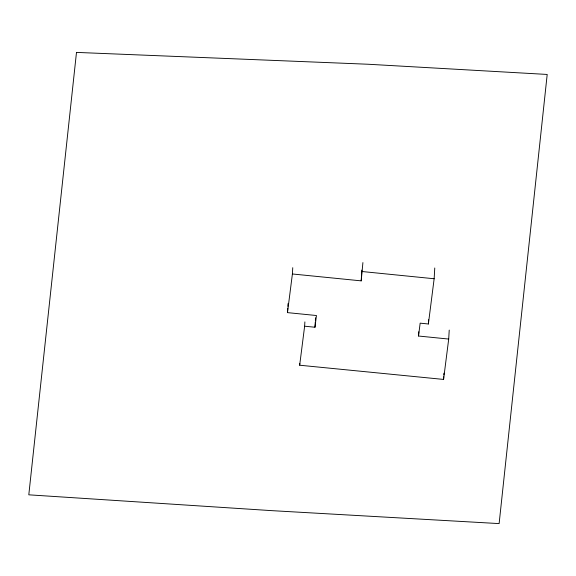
<?xml version="1.0" encoding="UTF-8"?>
<svg xmlns="http://www.w3.org/2000/svg" width="576" height="576" viewBox="0 0 576 576"><rect width="100%" height="100%" fill="white"/><g stroke="black" fill="none" stroke-linecap="round" stroke-linejoin="round"><path stroke-width="0.86" d="M304.877 321.912L304.632 326.203L314.971 327.24L316.462 315.526L287.482 312.624L287.741 308.138M287.842 306.346L288 303.653M287.482 312.624L292.399 273.974L292.759 267.696M449.222 330.084L448.704 339.055L443.57 379.426L299.671 365.22L299.772 363.427M314.971 327.24L315.274 322.092M315.367 320.371L315.518 317.794M292.399 273.974L361.21 280.865L361.829 270.101M361.21 280.865L362.909 262.584M448.704 339.055L418.522 336.024L418.759 331.79M418.522 336.024L420.156 323.158L428.386 323.986L428.63 319.745M428.386 323.986L434.146 278.748L434.765 267.984M443.57 379.426L443.722 376.74M443.83 374.947L443.93 373.147M299.671 365.22L304.632 326.203M362.39 271.555L434.146 278.748M76.486 52.402L28.8 494.82L271.894 510.653L499.126 523.598L547.2 74.448L368.136 64.246L76.486 52.402"/></g></svg>
